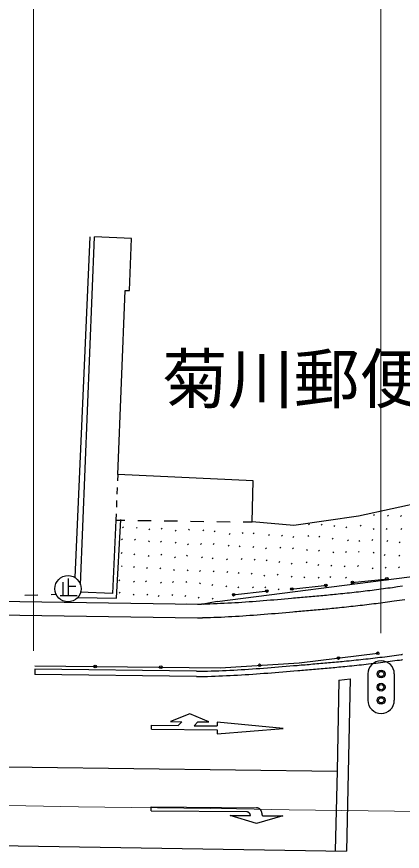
# Model space of a CAD drawing. Units: millimetres, scale not verified. Extents: x 40000 to 680000, y 20000 to 380000.
# Drawn here: x 239647 to 254286, y 283542 to 315213 of the extents above; entities that cross this region are included whole.
import ezdxf
from ezdxf.enums import TextEntityAlignment as Align

# ---------------------------------------------------------------- set-up
doc = ezdxf.new("R2010")
doc.units = ezdxf.units.MM
doc.header["$LTSCALE"] = 1000
doc.linetypes.add('CHAIN', pattern=[18.5, 12, -1.5, 3.5, -1.5])
for name, color, linetype, lineweight in [('M-BGD', 7, 'Continuous', 25), ('M-BMK', 2, 'CHAIN', 13), ('M-STR-HTXT', 7, 'Continuous', 13), ('M-STR-STRC', 7, 'Continuous', 25)]:
    doc.layers.add(name, color=color, linetype=linetype, lineweight=lineweight)
doc.styles.add('ＭＳ ゴシック', font='')
doc.styles.get('ＭＳ ゴシック').set_extended_font_data('MS Gothic')

msp = doc.modelspace()

# ---------------------------------------------------------------- linework, layer by layer
at = {"layer": 'M-BGD'}
for p, q in [((242422, 306862), (241849, 293938)), ((242073, 293656), (242597, 306858)), ((243487, 297839), (243476, 297597)), ((243465, 297348), (243453, 297098)), ((243442, 296848), (243431, 296598)), ((243419, 296349), (243408, 296107)), ((253191, 296293), (253227, 296328)), ((253721, 296267), (253756, 296302)), ((254215, 296253), (254251, 296288)), ((243408, 296107), (243749, 296103)), ((243662, 295815), (243697, 295850)), ((244189, 295800), (244225, 295835)), ((244249, 296096), (244749, 296090)), ((245249, 296083), (245749, 296077)), ((246249, 296070), (246749, 296063)), ((247249, 296057), (247749, 296050)), ((248249, 296044), (248590, 296039)), ((250727, 295928), (250762, 295964)), ((251211, 295926), (251246, 295962)), ((251695, 295873), (251730, 295908)), ((252147, 295822), (252182, 295857)), ((252684, 295887), (252719, 295923)), ((244667, 295746), (244702, 295782)), ((245134, 295766), (245170, 295801)), ((245664, 295687), (245699, 295723)), ((246176, 295724), (246211, 295760)), ((246713, 295711), (246748, 295747)), ((247143, 295670), (247178, 295706)), ((247717, 295564), (247753, 295600)), ((248204, 295609), (248239, 295644)), ((248625, 295598), (248660, 295633)), ((249212, 295535), (249247, 295570)), ((249701, 295497), (249736, 295533)), ((250704, 295495), (250739, 295531)), ((251120, 295469), (251156, 295505)), ((253182, 295761), (253217, 295796)), ((253681, 295751), (253716, 295786)), ((254234, 295752), (254269, 295788)), ((243627, 295369), (243662, 295405)), ((244124, 295358), (244159, 295393)), ((244657, 295284), (244692, 295319)), ((245105, 295276), (245141, 295311)), ((245661, 295242), (245696, 295277)), ((246129, 295170), (246164, 295205)), ((246630, 295182), (246666, 295218)), ((247107, 295187), (247142, 295222)), ((250130, 295448), (250165, 295483)), ((251620, 295387), (251656, 295423)), ((252209, 295323), (252244, 295359)), ((252634, 295306), (252669, 295341)), ((253126, 295335), (253161, 295370)), ((253694, 295304), (253730, 295339)), ((254163, 295251), (254199, 295287)), ((243613, 294841), (243648, 294876)), ((247675, 295127), (247710, 295163)), ((248101, 295099), (248136, 295134)), ((248617, 295069), (248652, 295105)), ((249097, 295023), (249132, 295059)), ((249634, 295043), (249670, 295079)), ((250118, 295021), (250153, 295057)), ((250656, 294957), (250692, 294992)), ((251107, 294933), (251142, 294969)), ((251655, 294865), (251690, 294900)), ((252135, 294889), (252170, 294925)), ((252618, 294889), (252653, 294924)), ((253188, 294853), (253223, 294888)), ((244092, 294800), (244127, 294836)), ((244646, 294732), (244682, 294768)), ((245119, 294779), (245154, 294814)), ((245642, 294681), (245677, 294716)), ((246100, 294739), (246136, 294775)), ((246665, 294684), (246700, 294719)), ((247068, 294648), (247104, 294683)), ((247609, 294605), (247644, 294641)), ((248166, 294618), (248201, 294653)), ((248663, 294596), (248698, 294632)), ((249118, 294566), (249153, 294601)), ((253599, 294770), (253634, 294806)), ((254153, 294746), (254188, 294782)), ((243621, 294344), (243656, 294380)), ((244084, 294319), (244119, 294355)), ((244576, 294282), (244611, 294317)), ((245085, 294260), (245120, 294296)), ((245608, 294195), (245643, 294231)), ((249601, 294502), (249636, 294538)), ((250066, 294435), (250101, 294471)), ((250636, 294487), (250671, 294522)), ((251078, 294385), (251113, 294420)), ((251568, 294367), (251604, 294402)), ((252080, 294341), (252116, 294376)), ((252588, 294354), (252623, 294389)), ((253144, 294268), (253179, 294304)), ((253636, 294286), (253671, 294321)), ((254147, 294304), (254183, 294339)), ((246127, 294182), (246162, 294218)), ((246585, 294163), (246620, 294199)), ((247104, 294151), (247140, 294187)), ((247628, 294126), (247663, 294162)), ((248062, 294089), (248098, 294124)), ((248550, 294059), (248585, 294094)), ((249037, 293989), (249072, 294024)), ((249539, 294021), (249574, 294056)), ((250068, 293951), (250103, 293986)), ((250556, 293921), (250591, 293957)), ((251093, 293915), (251128, 293950)), ((251543, 293935), (251578, 293970)), ((252131, 293906), (252166, 293941)), ((241403, 293749), (241403, 293246)), ((241612, 293246), (241612, 293897)), ((241612, 293600), (241886, 293602)), ((243528, 293814), (243563, 293849)), ((244086, 293761), (244121, 293796)), ((244541, 293774), (244576, 293809)), ((245111, 293724), (245147, 293759)), ((245567, 293747), (245602, 293782)), ((246072, 293749), (246108, 293784)), ((246593, 293691), (246628, 293726)), ((247059, 293629), (247094, 293665)), ((247586, 293577), (247621, 293612)), ((250053, 293491), (251439, 293640)), ((252370, 293737), (253732, 293883)), ((252658, 293827), (252664, 293833)), ((239952, 293263), (240452, 293276)), ((240952, 293289), (241143, 293294)), ((243536, 293339), (243572, 293374)), ((244076, 293265), (244111, 293300)), ((244585, 293264), (244621, 293300)), ((245543, 293248), (245578, 293284)), ((247834, 293273), (249188, 293424)), ((248042, 293544), (248077, 293580)), ((248600, 293541), (248635, 293577)), ((249068, 293549), (249104, 293584)), ((249573, 293473), (249606, 293506)), ((232908, 293127), (246506, 292923)), ((241298, 293246), (241948, 293246)), ((245023, 293214), (245058, 293250)), ((246029, 293207), (246065, 293243)), ((246535, 293150), (246570, 293185)), ((247258, 293022), (246729, 292924)), ((247072, 293117), (247107, 293152)), ((246091, 292930), (246729, 292924)), ((232902, 292607), (246508, 292403)), ((240336, 290456), (240330, 290256)), ((246467, 290372), (240336, 290456)), ((246468, 290172), (240330, 290256)), ((252981, 290271), (252981, 289271)), ((253981, 290271), (253981, 289271))]:
    msp.add_line(p, q, dxfattribs=at)
for points in [[(268633, 310302), (267902, 308380), (267038, 306525), (265985, 304742), (264768, 303107), (263388, 301630), (260952, 299757), (259198, 298612), (257432, 297719), (255181, 296822), (252618, 296264), (250170, 295906), (248590, 296039), (248627, 297598), (243487, 297839), (243762, 304821), (243924, 304829), (244001, 306798), (242597, 306858)], [(247258, 293022), (254564, 293962), (255921, 294149), (257036, 294329), (258747, 294864), (259875, 295259), (261807, 296351), (263121, 297226), (264284, 298187), (265367, 299141)], [(241965, 293170), (243438, 293148), (243602, 296127)], [(243408, 296107), (243280, 293329), (242062, 293375)], [(246506, 292923), (246521, 292923), (246535, 292924), (246549, 292924), (246564, 292924), (246578, 292925), (246592, 292925), (246607, 292925), (246621, 292926), (246635, 292926), (246650, 292926), (246664, 292926), (246678, 292927), (246692, 292927), (246707, 292927), (246721, 292928), (246735, 292928), (246750, 292928), (246764, 292929), (246778, 292929), (246793, 292929), (246807, 292930), (246821, 292930), (246836, 292931), (246850, 292931), (246985, 292936), (247120, 292941), (247255, 292947), (247390, 292952), (247525, 292959), (247660, 292965), (247795, 292972), (247929, 292980), (248064, 292988), (248199, 292997), (248334, 293006), (248469, 293016), (248603, 293026), (248738, 293036), (248873, 293047), (249008, 293057), (249142, 293068), (249277, 293079), (249412, 293090), (249546, 293102), (249681, 293113), (249816, 293125), (249950, 293137), (250085, 293148), (250159, 293155), (250232, 293161), (250306, 293168), (250380, 293174), (250453, 293180), (250527, 293187), (250601, 293193), (250674, 293200), (250748, 293206), (250822, 293213), (250895, 293219), (250969, 293226), (251042, 293233), (251116, 293239), (251190, 293246), (251263, 293253), (251337, 293260), (251410, 293267), (251484, 293274), (251558, 293281), (251631, 293288), (251705, 293295), (251778, 293303), (251852, 293310), (251938, 293319), (252023, 293328), (252109, 293337), (252195, 293346), (252281, 293356), (252366, 293365), (252452, 293374), (252538, 293384), (252623, 293394), (252709, 293404), (252795, 293414), (252880, 293424), (252966, 293435), (253051, 293445), (253137, 293456), (253223, 293467), (253308, 293477), (253394, 293488), (253479, 293499), (253565, 293511), (253650, 293522), (253736, 293534), (253821, 293545), (253907, 293558), (254103, 293586), (254298, 293615)], [(246508, 292403), (246508, 292403), (246509, 292403), (246509, 292403), (246509, 292403), (246510, 292403), (246510, 292403), (246511, 292403), (246511, 292403), (246511, 292403), (246512, 292403), (246512, 292403), (246513, 292403), (246513, 292403), (246513, 292403), (246514, 292403), (246514, 292403), (246515, 292403), (246515, 292403), (246515, 292403), (246516, 292403), (246516, 292403), (246516, 292403), (246517, 292403), (246517, 292403), (246532, 292403), (246546, 292404), (246561, 292404), (246575, 292404), (246589, 292405), (246604, 292405), (246618, 292405), (246633, 292406), (246647, 292406), (246661, 292406), (246676, 292407), (246690, 292407), (246705, 292407), (246719, 292408), (246734, 292408), (246748, 292408), (246762, 292409), (246777, 292409), (246791, 292409), (246806, 292410), (246820, 292410), (246835, 292410), (246849, 292411), (246863, 292411), (247000, 292416), (247136, 292421), (247273, 292427), (247409, 292433), (247545, 292439), (247682, 292446), (247818, 292453), (247954, 292461), (248091, 292469), (248227, 292478), (248363, 292487), (248499, 292497), (248636, 292507), (248772, 292517), (248908, 292528), (249044, 292539), (249180, 292549), (249316, 292561), (249453, 292572), (249589, 292584), (249725, 292595), (249861, 292607), (249997, 292619), (250133, 292631), (250207, 292637), (250281, 292643), (250355, 292650), (250428, 292656), (250502, 292663), (250576, 292669), (250650, 292676), (250724, 292682), (250797, 292689), (250871, 292695), (250945, 292702), (251019, 292708), (251092, 292715), (251166, 292722), (251240, 292729), (251314, 292736), (251387, 292742), (251461, 292749), (251535, 292756), (251609, 292764), (251682, 292771), (251756, 292778), (251830, 292785), (251903, 292793), (251990, 292802), (252077, 292811), (252163, 292820), (252250, 292829), (252336, 292839), (252423, 292848), (252510, 292858), (252596, 292867), (252683, 292877), (252769, 292887), (252856, 292898), (252942, 292908), (253029, 292918), (253115, 292929), (253202, 292940), (253288, 292951), (253375, 292962), (253461, 292973), (253548, 292984), (253634, 292995), (253720, 293007), (253807, 293018), (253893, 293030), (253979, 293043), (254178, 293072), (254377, 293101)], [(240340, 290581), (247377, 290506), (250364, 290697), (253352, 291057)], [(246467, 290372), (246485, 290373), (246502, 290373), (246520, 290373), (246537, 290374), (246555, 290374), (246572, 290374), (246590, 290375), (246608, 290375), (246625, 290375), (246643, 290376), (246660, 290376), (246678, 290376), (246695, 290377), (246713, 290377), (246730, 290377), (246748, 290378), (246766, 290378), (246783, 290378), (246801, 290379), (246818, 290379), (246836, 290379), (246853, 290380), (246871, 290380), (246888, 290381), (247031, 290386), (247173, 290391), (247315, 290396), (247457, 290402), (247600, 290408), (247742, 290414), (247884, 290421), (248026, 290429), (248168, 290437), (248310, 290446), (248452, 290455), (248594, 290465), (248737, 290475), (248879, 290485), (249021, 290496), (249163, 290506), (249304, 290517), (249446, 290528), (249588, 290540), (249730, 290551), (249872, 290563), (250014, 290575), (250156, 290587), (250298, 290599), (250372, 290605), (250447, 290612), (250521, 290618), (250596, 290624), (250670, 290631), (250744, 290637), (250819, 290643), (250893, 290650), (250967, 290656), (251042, 290663), (251116, 290669), (251191, 290676), (251265, 290682), (251339, 290689), (251414, 290696), (251488, 290702), (251562, 290709), (251637, 290716), (251711, 290723), (251785, 290729), (251860, 290736), (251934, 290743), (252008, 290750), (252083, 290758), (252173, 290766), (252263, 290775), (252354, 290784), (252444, 290793), (252534, 290802), (252624, 290811), (252715, 290821), (252805, 290831), (252895, 290840), (252985, 290850), (253075, 290860), (253166, 290871), (253256, 290881), (253346, 290892), (253436, 290903), (253526, 290914), (253616, 290925), (253706, 290937), (253796, 290949), (253886, 290961), (253975, 290974), (254065, 290986), (254155, 290999), (254245, 291012), (254248, 291012), (254251, 291013), (254254, 291013), (254257, 291014), (254260, 291014), (254263, 291015), (254266, 291015), (254269, 291015), (254272, 291016), (254275, 291016), (254278, 291017), (254281, 291017), (254284, 291018), (254287, 291018)], [(246468, 290172), (246485, 290173), (246503, 290173), (246521, 290173), (246538, 290174), (246556, 290174), (246574, 290174), (246592, 290175), (246609, 290175), (246627, 290175), (246645, 290176), (246663, 290176), (246680, 290176), (246698, 290177), (246716, 290177), (246733, 290177), (246751, 290178), (246769, 290178), (246787, 290178), (246804, 290179), (246822, 290179), (246840, 290179), (246858, 290180), (246875, 290180), (246893, 290181), (247036, 290186), (247179, 290191), (247321, 290196), (247464, 290202), (247607, 290208), (247750, 290215), (247892, 290222), (248035, 290229), (248178, 290237), (248320, 290246), (248463, 290256), (248606, 290265), (248748, 290275), (248891, 290286), (249033, 290296), (249176, 290307), (249318, 290318), (249461, 290329), (249603, 290341), (249746, 290352), (249888, 290364), (250031, 290376), (250173, 290388), (250316, 290400), (250390, 290406), (250465, 290412), (250539, 290419), (250614, 290425), (250688, 290431), (250763, 290437), (250837, 290444), (250912, 290450), (250986, 290457), (251060, 290463), (251135, 290469), (251209, 290476), (251284, 290482), (251358, 290489), (251433, 290496), (251507, 290502), (251581, 290509), (251656, 290516), (251730, 290523), (251805, 290530), (251879, 290537), (251953, 290544), (252028, 290551), (252102, 290558), (252193, 290568), (252283, 290577), (252374, 290586), (252464, 290595), (252555, 290605), (252645, 290615), (252736, 290624), (252826, 290634), (252917, 290645), (253007, 290655), (253098, 290665), (253188, 290676), (253278, 290686), (253369, 290697), (253459, 290708), (253550, 290719), (253640, 290731), (253730, 290742), (253821, 290754), (253911, 290765), (254001, 290777), (254092, 290789), (254182, 290801), (254272, 290814), (254281, 290815), (254291, 290816)]]:
    msp.add_lwpolyline(points, dxfattribs=at)
for centre, radius in [((241595, 293507), 500), ((253698, 293879), 50), ((251385, 293634), 50), ((252400, 293740), 50), ((247883, 293279), 50), ((249148, 293419), 50), ((250094, 293496), 50), ((253352, 291057), 50), ((251858, 290876), 50), ((242623, 290556), 50), ((245123, 290529), 50), ((248870, 290600), 50), ((253481, 290271), 150), ((253481, 290271), 100), ((253481, 289771), 150), ((253481, 289771), 100), ((253481, 289271), 150), ((253481, 289271), 100)]:
    msp.add_circle(centre, radius, dxfattribs=at)
for centre, start, end in [((253481, 290271), 0, 180), ((253481, 289271), 180, 0)]:
    msp.add_arc(centre, 500, start, end, dxfattribs=at)
at = {"layer": 'M-BMK'}
msp.add_lwpolyline([(237991, 285291), (239991, 285263), (241990, 285235), (243990, 285207), (245990, 285179), (247990, 285150), (249990, 285122), (251989, 285094), (253989, 285066), (255989, 285038), (257989, 285010), (259303, 284991), (261303, 284963), (263303, 284935), (265302, 284907), (267302, 284879), (269302, 284851), (271302, 284822), (273302, 284794), (275301, 284766), (277301, 284738), (279301, 284710)], dxfattribs=at)
at = {"layer": 'M-STR-HTXT'}
for p, q in [((240291, 291148), (240291, 326804)), ((253467, 291825), (253467, 326804))]:
    msp.add_line(p, q, dxfattribs=at)
at = {"layer": 'M-STR-STRC'}
for p, q in [((251876, 290034), (252308, 290081)), ((252308, 290081), (252167, 283542)), ((246221, 288758), (245490, 288465)), ((246945, 288451), (246221, 288758)), ((244760, 288173), (244762, 288323)), ((244762, 288323), (245774, 288313)), ((245490, 288465), (245913, 288461)), ((245913, 288461), (245774, 288313)), ((246523, 288455), (246384, 288307)), ((246384, 288307), (247262, 288298)), ((246523, 288455), (246945, 288451)), ((247263, 288448), (247262, 288298)), ((249761, 288198), (247263, 288448)), ((244760, 288173), (247260, 288148)), ((247259, 287998), (249761, 288198)), ((247260, 288148), (247259, 287998)), ((244754, 285082), (244755, 285232)), ((244754, 285082), (248381, 285048)), ((244755, 285232), (248758, 285194)), ((248509, 285196), (248505, 285196)), ((247752, 284904), (248527, 284896)), ((248749, 284594), (247752, 284904)), ((249752, 284885), (248749, 284594)), ((248977, 284892), (249752, 284885)), ((248977, 284892), (249752, 284885)), ((223153, 284016), (252167, 283549))]:
    msp.add_line(p, q, dxfattribs=at)
for points in [[(251876, 290034), (251815, 286582), (251734, 283577)], [(214783, 286815), (219754, 286882), (224781, 286932), (251815, 286582)], [(248527, 284896), (248526, 284901), (248524, 284906), (248523, 284910), (248521, 284915), (248519, 284919), (248518, 284924), (248516, 284929), (248514, 284933), (248513, 284938), (248511, 284942), (248509, 284947), (248507, 284951), (248506, 284955), (248504, 284959), (248501, 284964), (248499, 284968), (248497, 284972), (248494, 284975), (248492, 284979), (248489, 284983), (248487, 284986), (248484, 284990), (248481, 284993), (248478, 284997), (248475, 285000), (248472, 285003), (248468, 285006), (248464, 285008), (248461, 285011), (248457, 285013), (248453, 285016), (248450, 285018), (248445, 285021), (248441, 285023), (248437, 285025), (248433, 285027), (248429, 285029), (248424, 285031), (248420, 285033), (248415, 285034), (248411, 285036), (248406, 285038), (248402, 285039), (248397, 285041), (248392, 285043), (248388, 285044), (248383, 285046), (248379, 285048)], [(248977, 284892), (248975, 284904), (248973, 284917), (248971, 284929), (248969, 284941), (248967, 284954), (248965, 284966), (248962, 284978), (248959, 284990), (248957, 285001), (248954, 285013), (248951, 285024), (248948, 285035), (248944, 285046), (248940, 285057), (248936, 285067), (248931, 285078), (248926, 285087), (248920, 285095), (248914, 285104), (248908, 285113), (248901, 285121), (248894, 285128), (248887, 285136), (248879, 285143), (248875, 285146), (248871, 285149), (248866, 285152), (248862, 285155), (248857, 285157), (248852, 285160), (248847, 285162), (248843, 285165), (248837, 285167), (248832, 285169), (248827, 285171), (248822, 285173), (248816, 285175), (248811, 285177), (248806, 285179), (248800, 285181), (248795, 285182), (248789, 285184), (248783, 285186), (248778, 285188), (248772, 285189), (248766, 285191), (248761, 285192), (248755, 285194)]]:
    msp.add_lwpolyline(points, dxfattribs=at)

# ---------------------------------------------------------------- texts
at = {"layer": 'M-BGD', "style": 'ＭＳ ゴシック'}
msp.add_text('菊川郵便局', height=1833, dxfattribs=at).set_placement((251413, 301471), align=Align.MIDDLE_CENTER)

doc.saveas('drawing.dxf')
